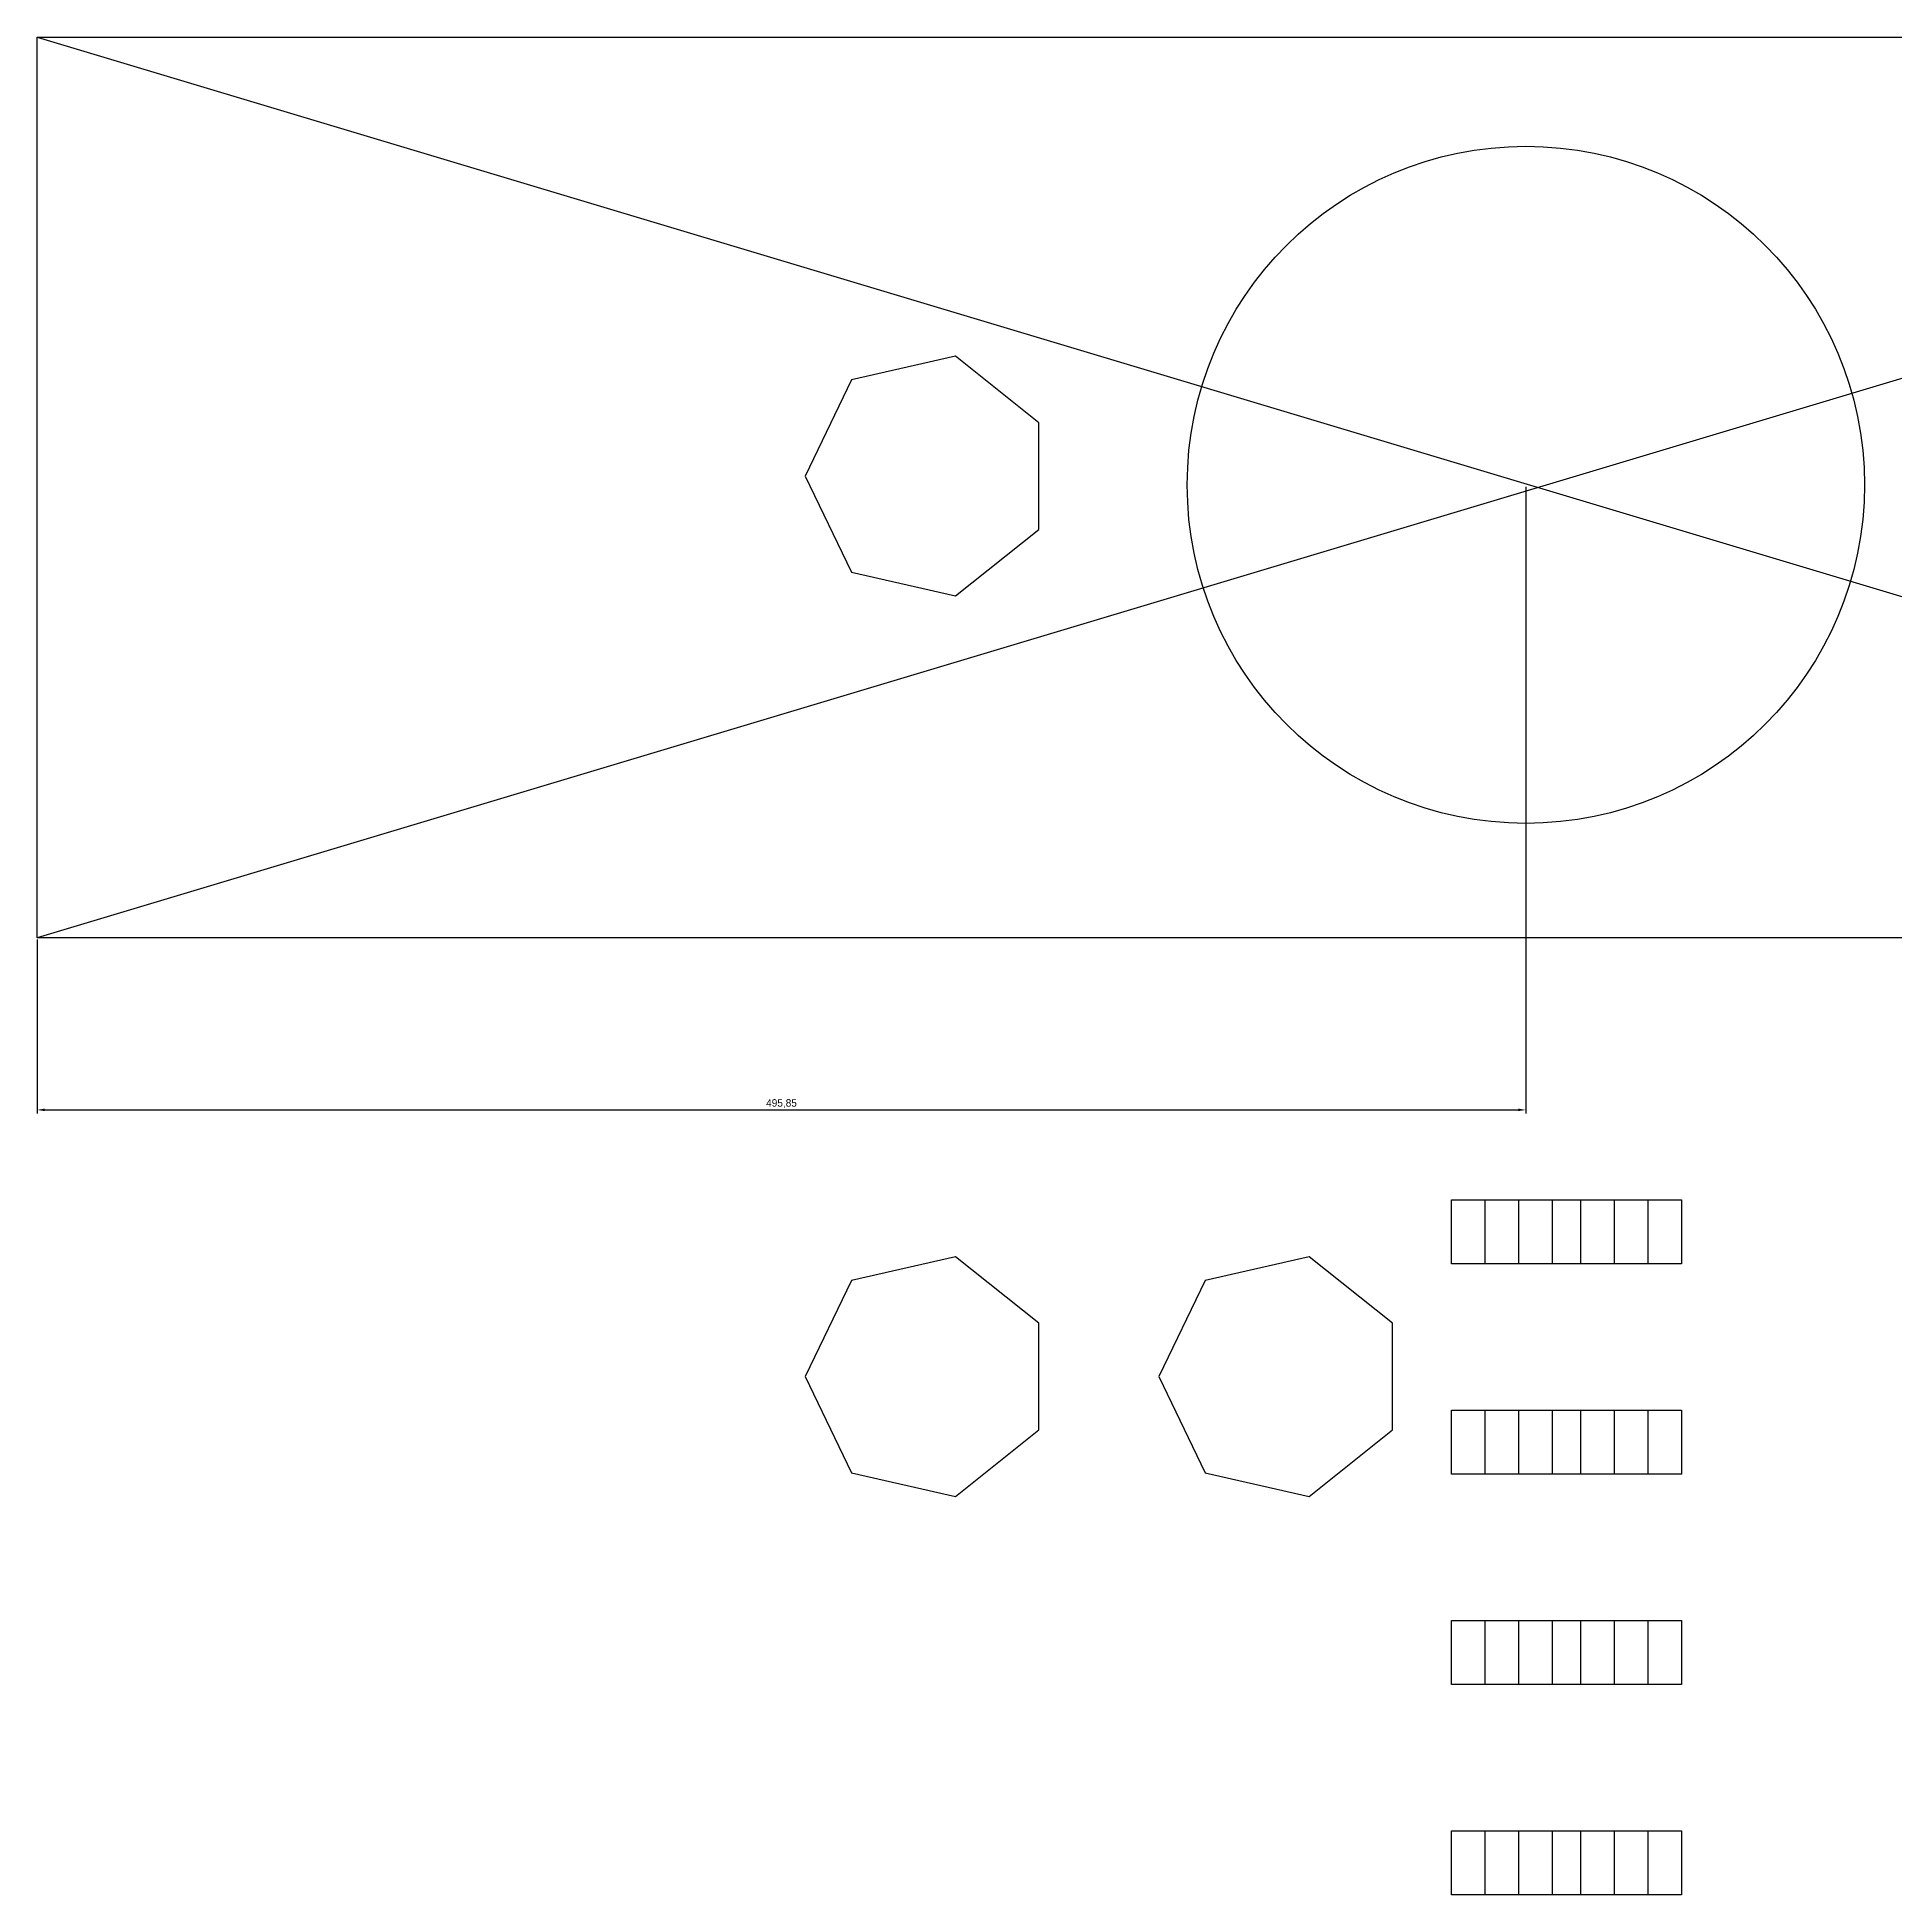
# Model space of a CAD drawing. Header units: millimetres. Extents: x -2100 to 4772, y -3008 to 2084.
# Drawn here: x 2992 to 3610, y -1937 to -1318 of the extents above; entities that cross this region are included whole.
import ezdxf

# ---------------------------------------------------------------- set-up
doc = ezdxf.new("R2010")
doc.units = ezdxf.units.MM
doc.dimstyles.new('ISO-25', dxfattribs={"dimtxt": 2.5, "dimasz": 2.5, "dimexe": 1.25, "dimexo": 0.625, "dimtad": 1, "dimtxsty": 'Standard', "dimcen": 2.5, "dimadec": 0, "dimazin": 0, "dimtfac": 1, "dimtmove": 0, "dimatfit": 3, "dimfxl": 1, "dimarcsym": 0})

# ---------------------------------------------------------------- blocks, each defined once
blk = doc.blocks.new('*D4')
at = {"color": 0, "lineweight": -2}
for p, q in [((3487.43, -1467.69), (3487.43, -1676.54)), ((2991.58, -1618.55), (2991.58, -1676.54)), ((2994.08, -1675.29), (3484.93, -1675.29))]:
    blk.add_line(p, q, dxfattribs=at)
at = {"color": 0}
for points in [[(2994.08, -1674.87), (2994.08, -1675.7), (2991.58, -1675.29)], [(3484.93, -1674.87), (3484.93, -1675.7), (3487.43, -1675.29)]]:
    blk.add_solid(points, dxfattribs=at)
at = {"layer": 'Defpoints', "color": 0}
for p in [(3487.43, -1467.06), (2991.58, -1617.93), (3487.43, -1675.29)]:
    blk.add_point(p, dxfattribs=at)
at = {"color": 0, "insert": (3239.51, -1673.2), "char_height": 2.5, "attachment_point": 5}
blk.add_mtext('495,85', dxfattribs=at)

msp = doc.modelspace()

# ---------------------------------------------------------------- linework, layer by layer
for points in [[(2991.58, -1317.925), (3991.58, -1317.925), (3991.58, -1617.925), (2991.58, -1617.925)], [(3325.218, -1446.383), (3297.443, -1424.233), (3262.808, -1432.138), (3247.394, -1464.146), (3262.808, -1496.153), (3297.443, -1504.058), (3325.218, -1481.908)], [(3462.632, -1705.276), (3505.664, -1705.276), (3505.664, -1726.585), (3462.632, -1726.585)], [(3473.842, -1705.276), (3516.875, -1705.276), (3516.875, -1726.585), (3473.842, -1726.585)], [(3485.052, -1705.276), (3528.085, -1705.276), (3528.085, -1726.585), (3485.052, -1726.585)], [(3496.262, -1705.276), (3539.295, -1705.276), (3539.295, -1726.585), (3496.262, -1726.585)], [(3325.218, -1746.383), (3297.443, -1724.233), (3262.808, -1732.138), (3247.394, -1764.146), (3262.808, -1796.153), (3297.443, -1804.058), (3325.218, -1781.908)], [(3443.035, -1746.383), (3415.26, -1724.233), (3380.625, -1732.138), (3365.211, -1764.146), (3380.625, -1796.153), (3415.26, -1804.058), (3443.035, -1781.908)], [(3462.632, -1775.342), (3505.664, -1775.342), (3505.664, -1796.65), (3462.632, -1796.65)], [(3473.842, -1775.342), (3516.875, -1775.342), (3516.875, -1796.65), (3473.842, -1796.65)], [(3485.052, -1775.342), (3528.085, -1775.342), (3528.085, -1796.65), (3485.052, -1796.65)], [(3496.262, -1775.342), (3539.295, -1775.342), (3539.295, -1796.65), (3496.262, -1796.65)], [(3462.632, -1845.407), (3505.664, -1845.407), (3505.664, -1866.715), (3462.632, -1866.715)], [(3473.842, -1845.407), (3516.875, -1845.407), (3516.875, -1866.715), (3473.842, -1866.715)], [(3485.052, -1845.407), (3528.085, -1845.407), (3528.085, -1866.715), (3485.052, -1866.715)], [(3496.262, -1845.407), (3539.295, -1845.407), (3539.295, -1866.715), (3496.262, -1866.715)], [(3462.632, -1915.472), (3505.664, -1915.472), (3505.664, -1936.781), (3462.632, -1936.781)], [(3473.842, -1915.472), (3516.875, -1915.472), (3516.875, -1936.781), (3473.842, -1936.781)], [(3485.052, -1915.472), (3528.085, -1915.472), (3528.085, -1936.781), (3485.052, -1936.781)], [(3496.262, -1915.472), (3539.295, -1915.472), (3539.295, -1936.781), (3496.262, -1936.781)]]:
    msp.add_lwpolyline(points, close=True)
for points in [[(2991.58, -1317.925), (3991.58, -1617.925)], [(3991.58, -1317.925), (2991.58, -1617.925)]]:
    msp.add_lwpolyline(points)
msp.add_circle((3487.434, -1467.062), 112.789)

# ---------------------------------------------------------------- dimensions: what is measured, and where the dimension line sits
dim = msp.add_linear_dim(base=(3487.434, -1675.287), p1=(2991.58, -1617.925), p2=(3487.434, -1467.062), dimstyle='ISO-25')
dim.commit()
dim.dimension.update_dxf_attribs({"geometry": '*D4', "text_midpoint": (3239.507, -1673.204)})

doc.saveas('drawing.dxf')
